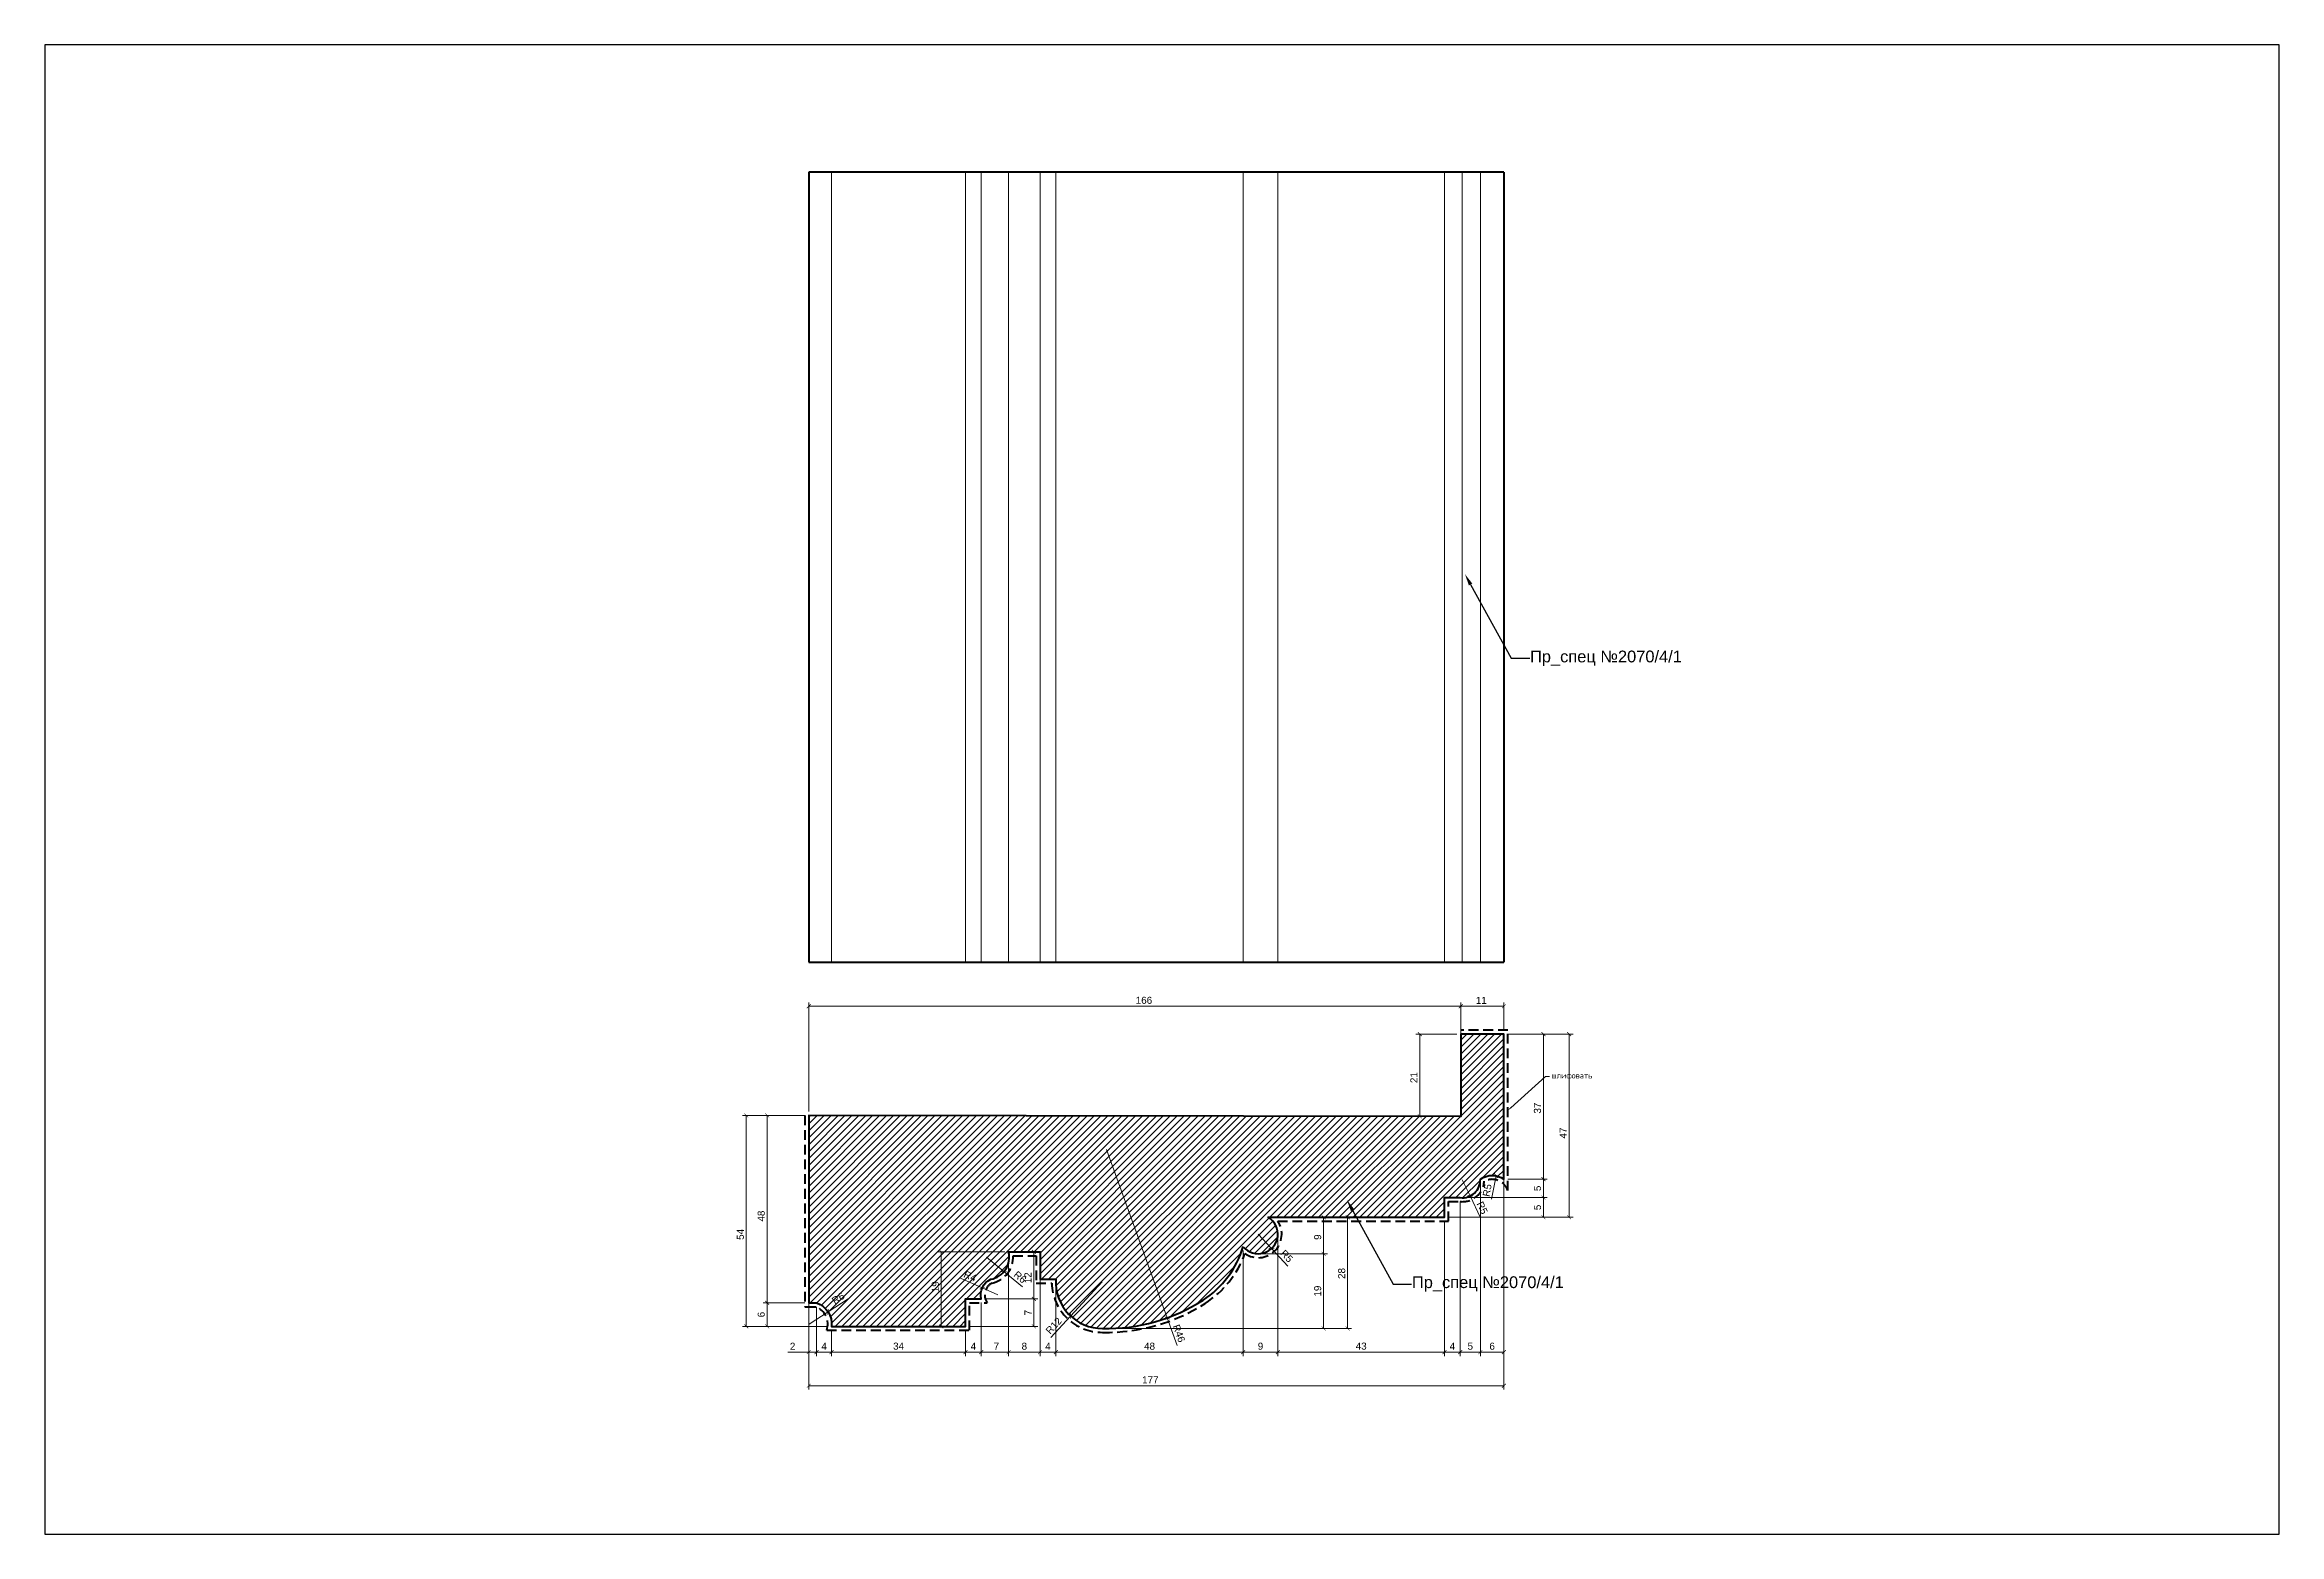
# Model space of a CAD drawing. Header units: millimetres. Extents: x 71 to 641, y -12824 to -12444.
import ezdxf
from ezdxf import colors
from ezdxf.entities.mleader import LeaderData, LeaderLine
from ezdxf.math import Vec2, Vec3

# ---------------------------------------------------------------- set-up
doc = ezdxf.new("R2010")
doc.units = ezdxf.units.MM
doc.linetypes.add('HIDDEN', pattern=[0.375, 0.25, -0.125])
doc.layers.add('Outside panel', color=7, linetype='Continuous', lineweight=18, true_color=0x7f5e57)
for name, color, linetype, lineweight in [('линия 15', 7, 'Continuous', 15), ('линия 50', 1, 'Continuous', 100), ('служебный слой РАЗМЕРЫ', 7, 'Continuous', 9)]:
    doc.layers.add(name, color=color, linetype=linetype, lineweight=lineweight)
doc.layers.add('размеры в модели', color=7, linetype='Continuous')
doc.styles.get("Standard").update_dxf_attribs({"font": 'arial.ttf'})
doc.styles.add('ЕСКД профили текст', font='isocpeur.ttf')
doc.dimstyles.new('M_1', dxfattribs={"dimtxt": 1.8, "dimasz": 1, "dimexe": 1, "dimexo": 1, "dimgap": 0.6, "dimtad": 1, "dimdec": 0, "dimdsep": 46, "dimtxsty": 'Standard', "dimblk": 'ARCHTICK', "dimcen": -5, "dimclrd": 7, "dimclre": 7, "dimclrt": 7, "dimadec": 0, "dimazin": 0, "dimtfac": 1, "dimtdec": 0, "dimtmove": 0, "dimatfit": 3, "dimfxl": 1, "dimtolj": 1, "dimtzin": 0, "dimlwd": 5, "dimlwe": 5, "dimarcsym": 0})

# ---------------------------------------------------------------- blocks, each defined once
blk = doc.blocks.new('_ArchTick')
at = {"color": 0, "linetype": 'ByBlock', "const_width": 0.15}
blk.add_lwpolyline([(-0.5, -0.5), (0.5, 0.5)], dxfattribs=at)
blk = doc.blocks.new('*D39')
at = {"layer": 'Defpoints', "color": 0, "ltscale": 1000, "transparency": 16777216}
for p in [(265.54, -12716.64), (249.62, -12770.45), (271.38, -12770.45)]:
    blk.add_point(p, dxfattribs=at)
at = {"layer": 'линия 15', "color": 7, "lineweight": 5, "ltscale": 1000, "transparency": 16777216}
for p, q in [((264.54, -12716.64), (248.62, -12716.64)), ((249.62, -12716.64), (249.62, -12770.45)), ((270.38, -12770.45), (248.62, -12770.45))]:
    blk.add_line(p, q, dxfattribs=at)
for p, rotation in [((249.62, -12716.64), 90), ((249.62, -12770.45), 270)]:
    blk.add_blockref('_ArchTick', p, dxfattribs=dict(at, rotation=rotation))
at = {"layer": 'линия 15', "color": 7, "ltscale": 1000, "transparency": 16777216, "insert": (248.11, -12746.99), "char_height": 1.8, "attachment_point": 5, "rotation": 90}
blk.add_mtext('\\A1;54', dxfattribs=at)
blk = doc.blocks.new('*D38')
at = {"layer": 'Defpoints', "color": 0, "ltscale": 1000, "transparency": 16777216}
for p in [(299.35, -12751.45), (316.54, -12751.45), (305.54, -12770.45)]:
    blk.add_point(p, dxfattribs=at)
at = {"layer": 'линия 15', "color": 7, "lineweight": 5, "ltscale": 1000, "transparency": 16777216}
for p, q in [((315.54, -12751.45), (298.35, -12751.45)), ((299.35, -12770.45), (299.35, -12751.45)), ((304.54, -12770.45), (298.35, -12770.45))]:
    blk.add_line(p, q, dxfattribs=at)
for p, rotation in [((299.35, -12751.45), 90), ((299.35, -12770.45), 270)]:
    blk.add_blockref('_ArchTick', p, dxfattribs=dict(at, rotation=rotation))
at = {"layer": 'линия 15', "color": 7, "ltscale": 1000, "transparency": 16777216, "insert": (297.83, -12760.35), "char_height": 1.8, "attachment_point": 5, "rotation": 90}
blk.add_mtext('\\A1;19', dxfattribs=at)
blk = doc.blocks.new('*D37')
at = {"layer": 'Defpoints', "color": 0, "ltscale": 1000, "transparency": 16777216}
for p in [(265.54, -12764.45), (254.94, -12770.45), (271.38, -12770.45)]:
    blk.add_point(p, dxfattribs=at)
at = {"layer": 'линия 15', "color": 7, "lineweight": 5, "ltscale": 1000, "transparency": 16777216}
for p, q in [((264.54, -12764.45), (253.94, -12764.45)), ((254.94, -12764.45), (254.94, -12770.45)), ((270.38, -12770.45), (253.94, -12770.45))]:
    blk.add_line(p, q, dxfattribs=at)
for p, rotation in [((254.94, -12764.45), 90), ((254.94, -12770.45), 270)]:
    blk.add_blockref('_ArchTick', p, dxfattribs=dict(at, rotation=rotation))
at = {"layer": 'линия 15', "color": 7, "ltscale": 1000, "transparency": 16777216, "insert": (253.42, -12767.45), "char_height": 1.8, "attachment_point": 5, "rotation": 90}
blk.add_mtext('\\A1;6', dxfattribs=at)
blk = doc.blocks.new('*D36')
at = {"layer": 'Defpoints', "color": 0, "ltscale": 1000, "transparency": 16777216}
for p in [(265.54, -12716.64), (254.94, -12764.45), (265.54, -12764.45)]:
    blk.add_point(p, dxfattribs=at)
at = {"layer": 'линия 15', "color": 7, "lineweight": 5, "ltscale": 1000, "transparency": 16777216}
for p, q in [((264.54, -12716.64), (253.94, -12716.64)), ((254.94, -12716.64), (254.94, -12764.45)), ((264.54, -12764.45), (253.94, -12764.45))]:
    blk.add_line(p, q, dxfattribs=at)
for p, rotation in [((254.94, -12716.64), 90), ((254.94, -12764.45), 270)]:
    blk.add_blockref('_ArchTick', p, dxfattribs=dict(at, rotation=rotation))
at = {"layer": 'линия 15', "color": 7, "ltscale": 1000, "transparency": 16777216, "insert": (253.42, -12742.33), "char_height": 1.8, "attachment_point": 5, "rotation": 90}
blk.add_mtext('\\A1;48', dxfattribs=at)
blk = doc.blocks.new('*D35')
at = {"layer": 'Defpoints', "color": 0, "ltscale": 1000, "transparency": 16777216}
for p in [(442.86, -12695.9), (459.49, -12695.9), (427.72, -12742.62)]:
    blk.add_point(p, dxfattribs=at)
at = {"layer": 'линия 15', "color": 7, "lineweight": 5, "ltscale": 1000, "transparency": 16777216}
for p, q in [((443.86, -12695.9), (460.49, -12695.9)), ((459.49, -12742.62), (459.49, -12695.9)), ((428.72, -12742.62), (460.49, -12742.62))]:
    blk.add_line(p, q, dxfattribs=at)
for p, rotation in [((459.49, -12695.9), 90), ((459.49, -12742.62), 270)]:
    blk.add_blockref('_ArchTick', p, dxfattribs=dict(at, rotation=rotation))
at = {"layer": 'линия 15', "color": 7, "ltscale": 1000, "transparency": 16777216, "insert": (457.99, -12721.16), "char_height": 1.8, "attachment_point": 5, "rotation": 90}
blk.add_mtext('\\A1;47', dxfattribs=at)
blk = doc.blocks.new('*D34')
at = {"layer": 'Defpoints', "color": 0, "ltscale": 1000, "transparency": 16777216}
for p in [(442.86, -12695.9), (265.54, -12716.64), (442.86, -12785.6)]:
    blk.add_point(p, dxfattribs=at)
at = {"layer": 'линия 15', "color": 7, "lineweight": 5, "ltscale": 1000, "transparency": 16777216}
for p, q in [((442.86, -12696.9), (442.86, -12786.6)), ((265.54, -12717.64), (265.54, -12786.6)), ((265.54, -12785.6), (442.86, -12785.6))]:
    blk.add_line(p, q, dxfattribs=at)
at = {"layer": 'линия 15', "color": 7, "lineweight": 5, "ltscale": 1000, "transparency": 16777216, "rotation": 180}
blk.add_blockref('_ArchTick', (265.54, -12785.6), dxfattribs=at)
at = {"layer": 'линия 15', "color": 7, "lineweight": 5, "ltscale": 1000, "transparency": 16777216}
blk.add_blockref('_ArchTick', (442.86, -12785.6), dxfattribs=at)
at = {"layer": 'линия 15', "color": 7, "ltscale": 1000, "transparency": 16777216, "insert": (352.67, -12784.1), "char_height": 1.8, "attachment_point": 5}
blk.add_mtext('\\A1;177', dxfattribs=at)
blk = doc.blocks.new('*D33')
at = {"layer": 'Defpoints', "color": 0, "ltscale": 1000, "transparency": 16777216}
for p in [(431.86, -12688.8), (265.54, -12716.64), (431.86, -12716.64)]:
    blk.add_point(p, dxfattribs=at)
at = {"layer": 'линия 15', "color": 7, "lineweight": 5, "ltscale": 1000, "transparency": 16777216}
for p, q in [((265.54, -12715.64), (265.54, -12687.8)), ((431.86, -12715.64), (431.86, -12687.8)), ((265.54, -12688.8), (431.86, -12688.8))]:
    blk.add_line(p, q, dxfattribs=at)
at = {"layer": 'линия 15', "color": 7, "lineweight": 5, "ltscale": 1000, "transparency": 16777216, "rotation": 180}
blk.add_blockref('_ArchTick', (265.54, -12688.8), dxfattribs=at)
at = {"layer": 'линия 15', "color": 7, "lineweight": 5, "ltscale": 1000, "transparency": 16777216}
blk.add_blockref('_ArchTick', (431.86, -12688.8), dxfattribs=at)
at = {"layer": 'линия 15', "color": 7, "ltscale": 1000, "transparency": 16777216, "insert": (351.05, -12687.29), "char_height": 1.8, "attachment_point": 5}
blk.add_mtext('\\A1;166', dxfattribs=at)
blk = doc.blocks.new('*D32')
at = {"layer": 'Defpoints', "color": 0, "ltscale": 1000, "transparency": 16777216}
for p in [(421.42, -12695.9), (431.86, -12695.9), (431.86, -12716.9)]:
    blk.add_point(p, dxfattribs=at)
at = {"layer": 'линия 15', "color": 7, "lineweight": 5, "ltscale": 1000, "transparency": 16777216}
for p, q in [((430.86, -12695.9), (420.42, -12695.9)), ((421.42, -12716.9), (421.42, -12695.9)), ((430.86, -12716.9), (420.42, -12716.9))]:
    blk.add_line(p, q, dxfattribs=at)
for p, rotation in [((421.42, -12695.9), 90), ((421.42, -12716.9), 270)]:
    blk.add_blockref('_ArchTick', p, dxfattribs=dict(at, rotation=rotation))
at = {"layer": 'линия 15', "color": 7, "ltscale": 1000, "transparency": 16777216, "insert": (419.92, -12707), "char_height": 1.8, "attachment_point": 5, "rotation": 90}
blk.add_mtext('\\A1;21', dxfattribs=at)
blk = doc.blocks.new('*D31')
at = {"layer": 'Defpoints', "color": 0, "ltscale": 1000, "transparency": 16777216}
for p in [(309.54, -12763.45), (305.54, -12770.45), (322.97, -12770.45)]:
    blk.add_point(p, dxfattribs=at)
at = {"layer": 'линия 15', "color": 7, "lineweight": 5, "ltscale": 1000, "transparency": 16777216}
for p, q in [((310.54, -12763.45), (323.97, -12763.45)), ((322.97, -12763.45), (322.97, -12770.45)), ((306.54, -12770.45), (323.97, -12770.45))]:
    blk.add_line(p, q, dxfattribs=at)
for p, rotation in [((322.97, -12763.45), 90), ((322.97, -12770.45), 270)]:
    blk.add_blockref('_ArchTick', p, dxfattribs=dict(at, rotation=rotation))
at = {"layer": 'линия 15', "color": 7, "ltscale": 1000, "transparency": 16777216, "insert": (321.47, -12766.95), "char_height": 1.8, "attachment_point": 5, "rotation": 90}
blk.add_mtext('\\A1;7', dxfattribs=at)
blk = doc.blocks.new('*D30')
at = {"layer": 'Defpoints', "color": 0, "ltscale": 1000, "transparency": 16777216}
for p in [(316.54, -12751.45), (322.97, -12751.45), (309.54, -12763.45)]:
    blk.add_point(p, dxfattribs=at)
at = {"layer": 'линия 15', "color": 7, "lineweight": 5, "ltscale": 1000, "transparency": 16777216}
for p, q in [((317.54, -12751.45), (323.97, -12751.45)), ((322.97, -12763.45), (322.97, -12751.45)), ((310.54, -12763.45), (323.97, -12763.45))]:
    blk.add_line(p, q, dxfattribs=at)
for p, rotation in [((322.97, -12751.45), 90), ((322.97, -12763.45), 270)]:
    blk.add_blockref('_ArchTick', p, dxfattribs=dict(at, rotation=rotation))
at = {"layer": 'линия 15', "color": 7, "ltscale": 1000, "transparency": 16777216, "insert": (321.47, -12758.06), "char_height": 1.8, "attachment_point": 5, "rotation": 90}
blk.add_mtext('\\A1;12', dxfattribs=at)
blk = doc.blocks.new('*D29')
at = {"layer": 'Defpoints', "color": 0, "ltscale": 1000, "transparency": 16777216}
for p in [(382.73, -12742.63), (403.01, -12742.63), (340.42, -12770.99)]:
    blk.add_point(p, dxfattribs=at)
at = {"layer": 'линия 15', "color": 7, "lineweight": 5, "ltscale": 1000, "transparency": 16777216}
for p, q in [((383.73, -12742.63), (404.01, -12742.63)), ((403.01, -12770.99), (403.01, -12742.63)), ((341.42, -12770.99), (404.01, -12770.99))]:
    blk.add_line(p, q, dxfattribs=at)
for p, rotation in [((403.01, -12742.63), 90), ((403.01, -12770.99), 270)]:
    blk.add_blockref('_ArchTick', p, dxfattribs=dict(at, rotation=rotation))
at = {"layer": 'линия 15', "color": 7, "ltscale": 1000, "transparency": 16777216, "insert": (401.49, -12756.97), "char_height": 1.8, "attachment_point": 5, "rotation": 90}
blk.add_mtext('\\A1;28', dxfattribs=at)
blk = doc.blocks.new('*D28')
at = {"layer": 'Defpoints', "color": 0, "ltscale": 1000, "transparency": 16777216}
for p in [(380.2, -12751.94), (340.42, -12770.99), (396.89, -12770.99)]:
    blk.add_point(p, dxfattribs=at)
at = {"layer": 'линия 15', "color": 7, "lineweight": 5, "ltscale": 1000, "transparency": 16777216}
for p, q in [((381.2, -12751.94), (397.89, -12751.94)), ((396.89, -12751.94), (396.89, -12770.99)), ((341.42, -12770.99), (397.89, -12770.99))]:
    blk.add_line(p, q, dxfattribs=at)
for p, rotation in [((396.89, -12751.94), 90), ((396.89, -12770.99), 270)]:
    blk.add_blockref('_ArchTick', p, dxfattribs=dict(at, rotation=rotation))
at = {"layer": 'линия 15', "color": 7, "ltscale": 1000, "transparency": 16777216, "insert": (395.37, -12761.46), "char_height": 1.8, "attachment_point": 5, "rotation": 90}
blk.add_mtext('\\A1;19', dxfattribs=at)
blk = doc.blocks.new('*D27')
at = {"layer": 'Defpoints', "color": 0, "ltscale": 1000, "transparency": 16777216}
for p in [(382.73, -12742.63), (396.89, -12742.63), (380.2, -12751.94)]:
    blk.add_point(p, dxfattribs=at)
at = {"layer": 'линия 15', "color": 7, "lineweight": 5, "ltscale": 1000, "transparency": 16777216}
for p, q in [((383.73, -12742.63), (397.89, -12742.63)), ((396.89, -12751.94), (396.89, -12742.63)), ((381.2, -12751.94), (397.89, -12751.94))]:
    blk.add_line(p, q, dxfattribs=at)
for p, rotation in [((396.89, -12742.63), 90), ((396.89, -12751.94), 270)]:
    blk.add_blockref('_ArchTick', p, dxfattribs=dict(at, rotation=rotation))
at = {"layer": 'линия 15', "color": 7, "ltscale": 1000, "transparency": 16777216, "insert": (395.37, -12747.69), "char_height": 1.8, "attachment_point": 5, "rotation": 90}
blk.add_mtext('\\A1;9', dxfattribs=at)
blk = doc.blocks.new('*D26')
at = {"layer": 'Defpoints', "color": 0, "ltscale": 1000, "transparency": 16777216}
for p in [(431.72, -12737.62), (427.72, -12742.62), (452.94, -12742.62)]:
    blk.add_point(p, dxfattribs=at)
at = {"layer": 'линия 15', "color": 7, "lineweight": 5, "ltscale": 1000, "transparency": 16777216}
for p, q in [((432.72, -12737.62), (453.94, -12737.62)), ((452.94, -12737.62), (452.94, -12742.62)), ((428.72, -12742.62), (453.94, -12742.62))]:
    blk.add_line(p, q, dxfattribs=at)
for p, rotation in [((452.94, -12737.62), 90), ((452.94, -12742.62), 270)]:
    blk.add_blockref('_ArchTick', p, dxfattribs=dict(at, rotation=rotation))
at = {"layer": 'линия 15', "color": 7, "ltscale": 1000, "transparency": 16777216, "insert": (451.42, -12740.12), "char_height": 1.8, "attachment_point": 5, "rotation": 90}
blk.add_mtext('\\A1;5', dxfattribs=at)
blk = doc.blocks.new('*D25')
at = {"layer": 'Defpoints', "color": 0, "ltscale": 1000, "transparency": 16777216}
for p in [(442.86, -12732.9), (431.72, -12737.62), (452.94, -12737.62)]:
    blk.add_point(p, dxfattribs=at)
at = {"layer": 'линия 15', "color": 7, "lineweight": 5, "ltscale": 1000, "transparency": 16777216}
for p, q in [((443.86, -12732.9), (453.94, -12732.9)), ((452.94, -12732.9), (452.94, -12737.62)), ((432.72, -12737.62), (453.94, -12737.62))]:
    blk.add_line(p, q, dxfattribs=at)
for p, rotation in [((452.94, -12732.9), 90), ((452.94, -12737.62), 270)]:
    blk.add_blockref('_ArchTick', p, dxfattribs=dict(at, rotation=rotation))
at = {"layer": 'линия 15', "color": 7, "ltscale": 1000, "transparency": 16777216, "insert": (451.42, -12735.26), "char_height": 1.8, "attachment_point": 5, "rotation": 90}
blk.add_mtext('\\A1;5', dxfattribs=at)
blk = doc.blocks.new('*D24')
at = {"layer": 'Defpoints', "color": 0, "ltscale": 1000, "transparency": 16777216}
for p in [(442.86, -12695.9), (442.86, -12732.9), (452.94, -12732.9)]:
    blk.add_point(p, dxfattribs=at)
at = {"layer": 'линия 15', "color": 7, "lineweight": 5, "ltscale": 1000, "transparency": 16777216}
for p, q in [((443.86, -12695.9), (453.94, -12695.9)), ((452.94, -12695.9), (452.94, -12732.9)), ((443.86, -12732.9), (453.94, -12732.9))]:
    blk.add_line(p, q, dxfattribs=at)
for p, rotation in [((452.94, -12695.9), 90), ((452.94, -12732.9), 270)]:
    blk.add_blockref('_ArchTick', p, dxfattribs=dict(at, rotation=rotation))
at = {"layer": 'линия 15', "color": 7, "ltscale": 1000, "transparency": 16777216, "insert": (451.42, -12714.78), "char_height": 1.8, "attachment_point": 5, "rotation": 90}
blk.add_mtext('\\A1;37', dxfattribs=at)
blk = doc.blocks.new('*D23')
at = {"layer": 'Defpoints', "color": 0, "ltscale": 1000, "transparency": 16777216}
for p in [(431.86, -12688.8), (431.86, -12695.9), (442.86, -12695.9)]:
    blk.add_point(p, dxfattribs=at)
at = {"layer": 'линия 15', "color": 7, "lineweight": 5, "ltscale": 1000, "transparency": 16777216}
for p, q in [((431.86, -12694.9), (431.86, -12687.8)), ((442.86, -12694.9), (442.86, -12687.8)), ((442.86, -12688.8), (431.86, -12688.8))]:
    blk.add_line(p, q, dxfattribs=at)
at = {"layer": 'линия 15', "color": 7, "lineweight": 5, "ltscale": 1000, "transparency": 16777216, "rotation": 180}
blk.add_blockref('_ArchTick', (431.86, -12688.8), dxfattribs=at)
at = {"layer": 'линия 15', "color": 7, "lineweight": 5, "ltscale": 1000, "transparency": 16777216}
blk.add_blockref('_ArchTick', (442.86, -12688.8), dxfattribs=at)
at = {"layer": 'линия 15', "color": 7, "ltscale": 1000, "transparency": 16777216, "insert": (437.1, -12687.3), "char_height": 1.8, "attachment_point": 5}
blk.add_mtext('\\A1;11', dxfattribs=at)
blk = doc.blocks.new('*D19')
at = {"layer": 'Defpoints', "color": 0, "ltscale": 1000, "transparency": 16777216}
for p in [(427.72, -12742.62), (385.2, -12746.94), (427.72, -12777.03)]:
    blk.add_point(p, dxfattribs=at)
at = {"layer": 'линия 15', "color": 7, "lineweight": 5, "ltscale": 1000, "transparency": 16777216}
for p, q in [((427.72, -12743.62), (427.72, -12778.03)), ((385.2, -12747.94), (385.2, -12778.03)), ((385.2, -12777.03), (427.72, -12777.03))]:
    blk.add_line(p, q, dxfattribs=at)
at = {"layer": 'линия 15', "color": 7, "lineweight": 5, "ltscale": 1000, "transparency": 16777216, "rotation": 180}
blk.add_blockref('_ArchTick', (385.2, -12777.03), dxfattribs=at)
at = {"layer": 'линия 15', "color": 7, "lineweight": 5, "ltscale": 1000, "transparency": 16777216}
blk.add_blockref('_ArchTick', (427.72, -12777.03), dxfattribs=at)
at = {"layer": 'линия 15', "color": 7, "ltscale": 1000, "transparency": 16777216, "insert": (406.46, -12775.51), "char_height": 1.8, "attachment_point": 5}
blk.add_mtext('\\A1;43', dxfattribs=at)
blk = doc.blocks.new('*D14')
at = {"layer": 'Defpoints', "color": 0, "ltscale": 1000, "transparency": 16777216}
for p in [(316.54, -12751.45), (309.53, -12763.41), (316.54, -12777.03)]:
    blk.add_point(p, dxfattribs=at)
at = {"layer": 'линия 15', "color": 7, "lineweight": 5, "ltscale": 1000, "transparency": 16777216}
for p, q in [((316.54, -12752.45), (316.54, -12778.03)), ((309.53, -12764.41), (309.53, -12778.03)), ((309.53, -12777.03), (316.54, -12777.03))]:
    blk.add_line(p, q, dxfattribs=at)
at = {"layer": 'линия 15', "color": 7, "lineweight": 5, "ltscale": 1000, "transparency": 16777216, "rotation": 180}
blk.add_blockref('_ArchTick', (309.53, -12777.03), dxfattribs=at)
at = {"layer": 'линия 15', "color": 7, "lineweight": 5, "ltscale": 1000, "transparency": 16777216}
blk.add_blockref('_ArchTick', (316.54, -12777.03), dxfattribs=at)
at = {"layer": 'линия 15', "color": 7, "ltscale": 1000, "transparency": 16777216, "insert": (313.41, -12775.53), "char_height": 1.8, "attachment_point": 5}
blk.add_mtext('\\A1;7', dxfattribs=at)
blk = doc.blocks.new('*D13')
at = {"layer": 'Defpoints', "color": 0, "ltscale": 1000, "transparency": 16777216}
for p in [(440.86, -12732.05), (439.86, -12737.17)]:
    blk.add_point(p, dxfattribs=at)
at = {"layer": 'линия 15', "color": 7, "lineweight": 5, "ltscale": 1000, "transparency": 16777216}
blk.add_line((439.69, -12738.05), (440.86, -12732.05), dxfattribs=at)
at = {"layer": 'линия 15', "color": 7, "lineweight": 5, "ltscale": 1000, "transparency": 16777216, "rotation": 78.92606942583183}
blk.add_blockref('_ArchTick', (440.86, -12732.05), dxfattribs=at)
at = {"layer": 'линия 15', "color": 7, "ltscale": 1000, "transparency": 16777216, "insert": (438.6, -12735.74), "char_height": 1.8, "attachment_point": 5, "rotation": 78.9261}
blk.add_mtext('\\A1;R5', dxfattribs=at)
blk = doc.blocks.new('*D12')
at = {"layer": 'Defpoints', "color": 0, "ltscale": 1000, "transparency": 16777216}
for p in [(432.26, -12733.04), (434.23, -12737.2)]:
    blk.add_point(p, dxfattribs=at)
at = {"layer": 'линия 15', "color": 7, "lineweight": 5, "ltscale": 1000, "transparency": 16777216}
for p in [(432.26, -12733.04), (436.86, -12742.73)]:
    blk.add_line(p, (434.23, -12737.2), dxfattribs=at)
at = {"layer": 'линия 15', "color": 7, "lineweight": 5, "ltscale": 1000, "transparency": 16777216, "rotation": 115.4264231261856}
blk.add_blockref('_ArchTick', (434.23, -12737.2), dxfattribs=at)
at = {"layer": 'линия 15', "color": 7, "ltscale": 1000, "transparency": 16777216, "insert": (437.34, -12740.22), "char_height": 1.8, "attachment_point": 5, "rotation": 295.4264}
blk.add_mtext('\\A1;R5', dxfattribs=at)
blk = doc.blocks.new('*D11')
at = {"layer": 'Defpoints', "color": 0, "ltscale": 1000, "transparency": 16777216}
for p in [(380.2, -12746.94), (383.6, -12750.6)]:
    blk.add_point(p, dxfattribs=at)
at = {"layer": 'линия 15', "color": 7, "lineweight": 5, "ltscale": 1000, "transparency": 16777216}
for p in [(380.2, -12746.94), (387.77, -12755.08)]:
    blk.add_line(p, (383.6, -12750.6), dxfattribs=at)
at = {"layer": 'линия 15', "color": 7, "lineweight": 5, "ltscale": 1000, "transparency": 16777216, "rotation": 132.9263301284074}
blk.add_blockref('_ArchTick', (383.6, -12750.6), dxfattribs=at)
at = {"layer": 'линия 15', "color": 7, "ltscale": 1000, "transparency": 16777216, "insert": (387.48, -12752.54), "char_height": 1.8, "attachment_point": 5, "rotation": 312.9263}
blk.add_mtext('\\A1;R5', dxfattribs=at)
blk = doc.blocks.new('*D10')
at = {"layer": 'Defpoints', "color": 0, "ltscale": 1000, "transparency": 16777216}
for p in [(341.46, -12725.37), (356.95, -12768.29)]:
    blk.add_point(p, dxfattribs=at)
at = {"layer": 'линия 15', "color": 7, "lineweight": 5, "ltscale": 1000, "transparency": 16777216}
for p in [(341.46, -12725.37), (359.49, -12775.34)]:
    blk.add_line(p, (356.95, -12768.29), dxfattribs=at)
at = {"layer": 'линия 15', "color": 7, "lineweight": 5, "ltscale": 1000, "transparency": 16777216, "rotation": 109.8382463544043}
blk.add_blockref('_ArchTick', (356.95, -12768.29), dxfattribs=at)
at = {"layer": 'линия 15', "color": 7, "ltscale": 1000, "transparency": 16777216, "insert": (359.99, -12772.24), "char_height": 1.8, "attachment_point": 5, "rotation": 289.8382}
blk.add_mtext('\\A1;R46', dxfattribs=at)
blk = doc.blocks.new('*D9')
at = {"layer": 'Defpoints', "color": 0, "ltscale": 1000, "transparency": 16777216}
for p in [(340.42, -12759.09), (332.35, -12767.83)]:
    blk.add_point(p, dxfattribs=at)
at = {"layer": 'линия 15', "color": 7, "lineweight": 5, "ltscale": 1000, "transparency": 16777216}
for p in [(340.42, -12759.09), (327.27, -12773.33)]:
    blk.add_line(p, (332.35, -12767.83), dxfattribs=at)
at = {"layer": 'линия 15', "color": 7, "lineweight": 5, "ltscale": 1000, "transparency": 16777216, "rotation": 47.27057014999074}
blk.add_blockref('_ArchTick', (332.35, -12767.83), dxfattribs=at)
at = {"layer": 'линия 15', "color": 7, "ltscale": 1000, "transparency": 16777216, "insert": (328.03, -12770.29), "char_height": 1.8, "attachment_point": 5, "rotation": 47.2706}
blk.add_mtext('\\A1;R12', dxfattribs=at)
blk = doc.blocks.new('*D8')
at = {"layer": 'Defpoints', "color": 0, "ltscale": 1000, "transparency": 16777216}
for p in [(310.92, -12752.78), (315.35, -12756.47)]:
    blk.add_point(p, dxfattribs=at)
at = {"layer": 'линия 15', "color": 7, "lineweight": 5, "ltscale": 1000, "transparency": 16777216}
for p in [(310.92, -12752.78), (320.04, -12760.38)]:
    blk.add_line(p, (315.35, -12756.47), dxfattribs=at)
at = {"layer": 'линия 15', "color": 7, "lineweight": 5, "ltscale": 1000, "transparency": 16777216, "rotation": 140.1722938061911}
blk.add_blockref('_ArchTick', (315.35, -12756.47), dxfattribs=at)
at = {"layer": 'линия 15', "color": 7, "ltscale": 1000, "transparency": 16777216, "insert": (319.44, -12757.9), "char_height": 1.8, "attachment_point": 5, "rotation": 320.1723}
blk.add_mtext('\\A1;R6', dxfattribs=at)
blk = doc.blocks.new('*D7')
at = {"layer": 'Defpoints', "color": 0, "ltscale": 1000, "transparency": 16777216}
for p in [(309.8, -12760.66), (313.79, -12762.43)]:
    blk.add_point(p, dxfattribs=at)
at = {"layer": 'линия 15', "color": 7, "lineweight": 5, "ltscale": 1000, "transparency": 16777216}
for p in [(304.23, -12758.19), (313.79, -12762.43)]:
    blk.add_line(p, (309.8, -12760.66), dxfattribs=at)
at = {"layer": 'линия 15', "color": 7, "lineweight": 5, "ltscale": 1000, "transparency": 16777216, "rotation": 336.0545088849459}
blk.add_blockref('_ArchTick', (309.8, -12760.66), dxfattribs=at)
at = {"layer": 'линия 15', "color": 7, "ltscale": 1000, "transparency": 16777216, "insert": (306.71, -12757.65), "char_height": 1.8, "attachment_point": 5, "rotation": 336.0545}
blk.add_mtext('\\A1;R4', dxfattribs=at)
blk = doc.blocks.new('*D6')
at = {"layer": 'Defpoints', "color": 0, "ltscale": 1000, "transparency": 16777216}
for p in [(270.48, -12766.77), (265.64, -12769.9)]:
    blk.add_point(p, dxfattribs=at)
at = {"layer": 'линия 15', "color": 7, "lineweight": 5, "ltscale": 1000, "transparency": 16777216}
for p in [(265.64, -12769.9), (275.61, -12763.45)]:
    blk.add_line(p, (270.48, -12766.77), dxfattribs=at)
at = {"layer": 'линия 15', "color": 7, "lineweight": 5, "ltscale": 1000, "transparency": 16777216, "rotation": 212.9001210242629}
blk.add_blockref('_ArchTick', (270.48, -12766.77), dxfattribs=at)
at = {"layer": 'линия 15', "color": 7, "ltscale": 1000, "transparency": 16777216, "insert": (273.06, -12763.29), "char_height": 1.8, "attachment_point": 5, "rotation": 32.9001}
blk.add_mtext('\\A1;R6', dxfattribs=at)
blk = doc.blocks.new('*D4')
at = {"layer": 'Defpoints', "color": 0, "ltscale": 1000, "transparency": 16777216}
for p in [(271.38, -12770.45), (305.54, -12770.45), (305.54, -12777.03)]:
    blk.add_point(p, dxfattribs=at)
at = {"layer": 'линия 15', "color": 7, "lineweight": 5, "ltscale": 1000, "transparency": 16777216}
for p, q in [((271.38, -12771.45), (271.38, -12778.03)), ((305.54, -12771.45), (305.54, -12778.03)), ((271.38, -12777.03), (305.54, -12777.03))]:
    blk.add_line(p, q, dxfattribs=at)
at = {"layer": 'линия 15', "color": 7, "lineweight": 5, "ltscale": 1000, "transparency": 16777216, "rotation": 180}
blk.add_blockref('_ArchTick', (271.38, -12777.03), dxfattribs=at)
at = {"layer": 'линия 15', "color": 7, "lineweight": 5, "ltscale": 1000, "transparency": 16777216}
blk.add_blockref('_ArchTick', (305.54, -12777.03), dxfattribs=at)
at = {"layer": 'линия 15', "color": 7, "ltscale": 1000, "transparency": 16777216, "insert": (288.46, -12775.51), "char_height": 1.8, "attachment_point": 5}
blk.add_mtext('\\A1;34', dxfattribs=at)
blk = doc.blocks.new('*D2')
at = {"layer": 'Defpoints', "color": 0, "ltscale": 1000, "transparency": 16777216}
for p in [(265.54, -12764.45), (267.54, -12764.45), (267.54, -12777.03)]:
    blk.add_point(p, dxfattribs=at)
at = {"layer": 'линия 15', "color": 7, "lineweight": 5, "ltscale": 1000, "transparency": 16777216}
for p, q in [((265.54, -12765.45), (265.54, -12778.03)), ((267.54, -12765.45), (267.54, -12778.03)), ((265.54, -12777.03), (260.23, -12777.03)), ((267.54, -12777.03), (265.54, -12777.03))]:
    blk.add_line(p, q, dxfattribs=at)
at = {"layer": 'линия 15', "color": 7, "lineweight": 5, "ltscale": 1000, "transparency": 16777216, "rotation": 180}
blk.add_blockref('_ArchTick', (265.54, -12777.03), dxfattribs=at)
at = {"layer": 'линия 15', "color": 7, "lineweight": 5, "ltscale": 1000, "transparency": 16777216}
blk.add_blockref('_ArchTick', (267.54, -12777.03), dxfattribs=at)
at = {"layer": 'линия 15', "color": 7, "ltscale": 1000, "transparency": 16777216, "insert": (261.43, -12775.53), "char_height": 1.8, "attachment_point": 5}
blk.add_mtext('\\A1;2', dxfattribs=at)

msp = doc.modelspace()

# ---------------------------------------------------------------- hatches: boundary and pattern name
at = {"layer": 'Outside panel', "ltscale": 1000}
h = msp.add_hatch(dxfattribs=at)
h.set_pattern_fill('ANSI31', color=256, scale=10)
h.set_pattern_definition([(45, (-308948.9765, 86252.8846), (-0.8838834765, 0.8838834765), [])])
h.paths.add_polyline_path([(442.86, -12695.9), (431.86, -12695.9), (431.86, -12716.9), (265.54, -12716.64), (265.54, -12764.45), (266.54, -12764.45), (267.54, -12764.45, -0.345229), (271.38, -12770.45), (305.54, -12770.45), (305.54, -12763.45), (309.54, -12763.45, -0.359624), (311.99, -12758.45, 0.427372), (316.54, -12751.45), (324.54, -12751.45), (324.54, -12758.45), (328.54, -12758.45, 0.432179), (340.51, -12770.99, 0.149139), (366.14, -12763.75, 0.176877), (376.36, -12750.14, 1.192548), (382.71, -12742.62), (427.72, -12742.62), (427.72, -12737.62), (431.72, -12737.62, 0.458013), (436.86, -12732.9, -0.315963), (442.86, -12732.9)])

# ---------------------------------------------------------------- linework, layer by layer
at = {"color": 6, "ltscale": 1000}
msp.add_lwpolyline([(70.65, -12823.5), (640.65, -12823.5), (640.65, -12443.5), (70.65, -12443.5)], close=True, dxfattribs=at)
at = {"layer": 'линия 15', "color": 7, "ltscale": 1000}
for p, q in [((271.38, -12476.04), (271.38, -12677.54)), ((305.54, -12476.04), (305.54, -12677.54)), ((309.5, -12476.04), (309.5, -12677.54)), ((316.54, -12476.04), (316.54, -12677.54)), ((324.54, -12476.04), (324.54, -12677.54)), ((328.54, -12476.04), (328.54, -12677.54)), ((376.36, -12476.04), (376.36, -12677.54)), ((385.2, -12476.04), (385.2, -12677.54)), ((427.72, -12476.04), (427.72, -12677.54)), ((432.26, -12476.04), (432.26, -12677.54)), ((436.86, -12476.04), (436.86, -12677.54))]:
    msp.add_line(p, q, dxfattribs=at)
at = {"layer": 'линия 50', "color": 7}
for p, q in [((265.54, -12476.04), (265.54, -12677.54)), ((442.86, -12476.04), (265.54, -12476.04)), ((442.86, -12476.04), (442.86, -12677.54)), ((265.54, -12677.54), (442.86, -12677.54))]:
    msp.add_line(p, q, dxfattribs=at)
at = {"layer": 'линия 50', "color": 1, "linetype": 'HIDDEN', "ltscale": 10, "true_color": 0xff0909}
msp.add_lwpolyline([(264.54, -12716.64), (264.54, -12765.45), (266.54, -12765.45), (267.36, -12765.45, -0.402564), (270.15, -12771.45), (306.54, -12771.45), (306.54, -12764.45), (311.09, -12764.45, -0.469419), (312.31, -12759.41, 0.368584), (317.69, -12752.45), (323.54, -12752.45), (323.54, -12759.45), (327.53, -12759.45, 0.407825), (340.5, -12771.99, 0.149077), (366.68, -12764.59, 0.161458), (376.82, -12751.9, 0.823703), (385.19, -12743.62), (428.72, -12743.62), (428.72, -12738.62), (431.67, -12738.62, 0.423089), (437.85, -12733.46, -0.465499), (443.86, -12735.82), (443.86, -12694.9), (431.86, -12694.9)], format="xyb", dxfattribs=at)
at = {"layer": 'линия 50', "color": 7}
msp.add_lwpolyline([(376.36, -12750.14, 1.190245), (382.73, -12742.63), (382.72, -12742.62), (427.72, -12742.62), (427.72, -12737.62), (431.72, -12737.62, 0.458013), (436.86, -12732.9, -0.315963), (442.86, -12732.9), (442.86, -12695.9), (431.86, -12695.9), (431.86, -12716.9), (265.54, -12716.64), (265.54, -12764.45), (266.54, -12764.45), (267.54, -12764.45, -0.345229), (271.38, -12770.45), (305.54, -12770.45), (305.54, -12763.45), (309.54, -12763.45, -0.359624), (311.99, -12758.45, 0.427372), (316.54, -12751.45), (324.54, -12751.45), (324.54, -12758.45), (328.54, -12758.45, 0.432179), (340.51, -12770.99, 0.149139), (366.14, -12763.75, 0.177302), (376.37, -12750.1)], format="xyb", dxfattribs=at)

# ---------------------------------------------------------------- dimensions: what is measured, and where the dimension line sits
at = {"layer": 'линия 15', "color": 7, "ltscale": 1000}
for base, p1, p2, picture, middle in [((431.86, -12688.8), (265.54, -12716.64), (431.86, -12716.64), '*D33', (351.05, -12688.8)), ((431.86, -12688.8), (442.86, -12695.9), (431.86, -12695.9), '*D23', (437.1, -12688.8)), ((442.86, -12785.6), (265.54, -12716.64), (442.86, -12695.9), '*D34', (352.67, -12785.6)), ((316.54, -12777.03), (309.53, -12763.41), (316.54, -12751.45), '*D14', (313.41, -12777.03)), ((267.54, -12777.03), (265.54, -12764.45), (267.54, -12764.45), '*D2', (261.43, -12777.03))]:
    dim = msp.add_linear_dim(base=base, p1=p1, p2=p2, dimstyle='M_1', dxfattribs=at)
    dim.commit()
    dim.dimension.update_dxf_attribs({"geometry": picture, "text_midpoint": middle, "dimtype": 128})
for base, p1, p2, picture, middle in [((421.42, -12695.9), (431.86, -12716.9), (431.86, -12695.9), '*D32', (421.42, -12707)), ((459.49, -12695.9), (427.72, -12742.62), (442.86, -12695.9), '*D35', (459.49, -12721.16)), ((452.94, -12732.9), (442.86, -12695.9), (442.86, -12732.9), '*D24', (452.94, -12714.78)), ((249.62, -12770.45), (265.54, -12716.64), (271.38, -12770.45), '*D39', (249.62, -12746.99)), ((254.94, -12764.45), (265.54, -12716.64), (265.54, -12764.45), '*D36', (254.94, -12742.33)), ((403.01, -12742.63), (340.42, -12770.99), (382.73, -12742.63), '*D29', (403.01, -12756.97)), ((396.89, -12742.63), (380.2, -12751.94), (382.73, -12742.63), '*D27', (396.89, -12747.69)), ((299.35, -12751.45), (305.54, -12770.45), (316.54, -12751.45), '*D38', (299.35, -12760.35)), ((322.97, -12751.45), (309.54, -12763.45), (316.54, -12751.45), '*D30', (322.97, -12758.06))]:
    dim = msp.add_linear_dim(base=base, p1=p1, p2=p2, angle=90, dimstyle='M_1', dxfattribs=at)
    dim.commit()
    dim.dimension.update_dxf_attribs({"geometry": picture, "text_midpoint": middle, "dimtype": 128})
for center, mpoint, picture, middle in [((341.46, -12725.37), (356.95, -12768.29), '*D10', (359.99, -12772.24)), ((432.26, -12733.04), (434.23, -12737.2), '*D12', (437.34, -12740.22)), ((380.2, -12746.94), (383.6, -12750.6), '*D11', (387.48, -12752.54)), ((313.79, -12762.43), (309.8, -12760.66), '*D7', (306.71, -12757.65)), ((310.92, -12752.78), (315.35, -12756.47), '*D8', (319.44, -12757.9)), ((265.64, -12769.9), (270.48, -12766.77), '*D6', (273.06, -12763.29)), ((340.42, -12759.09), (332.35, -12767.83), '*D9', (328.03, -12770.29))]:
    dim = msp.add_radius_dim(center=center, mpoint=mpoint, dimstyle='M_1', dxfattribs=at)
    dim.commit()
    dim.dimension.update_dxf_attribs({"geometry": picture, "text_midpoint": middle})
for base, p1, p2 in [((436.86, -12777.03), (431.72, -12737.62), (436.86, -12732.9)), ((442.86, -12777.03), (436.86, -12732.9), (442.86, -12732.9)), ((431.72, -12777.03), (427.72, -12742.62), (431.72, -12737.62)), ((376.36, -12777.03), (328.59, -12758.01), (376.36, -12750.14)), ((385.2, -12777.03), (376.36, -12750.14), (385.2, -12746.94)), ((324.54, -12777.03), (316.54, -12751.45), (324.54, -12751.45)), ((328.59, -12777.03), (324.54, -12751.45), (328.59, -12758.01)), ((271.38, -12777.03), (267.54, -12764.45), (271.38, -12770.45)), ((309.54, -12777.03), (305.54, -12770.45), (309.54, -12763.45))]:
    msp.add_linear_dim(base=base, p1=p1, p2=p2, dimstyle='M_1', dxfattribs=at).render()
for base, p1, p2, picture, middle in [((452.94, -12737.62), (442.86, -12732.9), (431.72, -12737.62), '*D25', (451.42, -12735.26)), ((452.94, -12742.62), (431.72, -12737.62), (427.72, -12742.62), '*D26', (451.42, -12740.12)), ((396.89, -12770.99), (380.2, -12751.94), (340.42, -12770.99), '*D28', (395.37, -12761.46)), ((254.94, -12770.45), (265.54, -12764.45), (271.38, -12770.45), '*D37', (253.42, -12767.45)), ((322.97, -12770.45), (309.54, -12763.45), (305.54, -12770.45), '*D31', (321.47, -12766.95))]:
    dim = msp.add_linear_dim(base=base, p1=p1, p2=p2, angle=90, dimstyle='M_1', dxfattribs=at)
    dim.commit()
    dim.dimension.update_dxf_attribs({"geometry": picture, "text_midpoint": middle})
dim = msp.add_radius_dim(center=(439.86, -12737.17), mpoint=(440.86, -12732.05), dimstyle='M_1', dxfattribs=at)
dim.commit()
dim.dimension.update_dxf_attribs({"geometry": '*D13', "text_midpoint": (440.08, -12736.03), "dimtype": 132})
for base, p1, p2, picture, middle in [((427.72, -12777.03), (385.2, -12746.94), (427.72, -12742.62), '*D19', (406.46, -12775.51)), ((305.54, -12777.03), (271.38, -12770.45), (305.54, -12770.45), '*D4', (288.46, -12775.51))]:
    dim = msp.add_linear_dim(base=base, p1=p1, p2=p2, dimstyle='M_1', dxfattribs=at)
    dim.commit()
    dim.dimension.update_dxf_attribs({"geometry": picture, "text_midpoint": middle})

# ---------------------------------------------------------------- leaders
at = {"layer": 'размеры в модели', "color": 7, "ltscale": 1000}
ml = msp.add_multileader_mtext('Standard', dxfattribs=at)
ml.set_content('\\A1;Пр_спец №2070/4/1', color=7)
ml.set_leader_properties()
ml.build(insert=Vec2(0, 0))
ml.multileader.update_dxf_attribs({"text_right_attachment_type": 6, "dogleg_length": 0.36, "arrow_head_size": 3})
ctx = ml.context
ctx.base_point, ctx.char_height, ctx.arrow_head_size, ctx.landing_gap_size, ctx.plane_origin = Vec3(449.44, -12600.04), 3, 3, 0.09, Vec3(418.83, -12616.68)
ctx.right_attachment = 6
notes = []
notes.append((ctx, [(1, (1, 1, 0), (444.76, -12600.04), (1, 0), 4.68, [(0, [(432.92, -12578.57)], 0, [])])]))
ctx.mtext.insert, ctx.mtext.flow_direction = Vec3(449.53, -12598.07), 5
ml = msp.add_multileader_mtext('Standard', dxfattribs=at)
ml.set_content('\\A1;Пр_спец №2070/4/1', color=7)
ml.set_leader_properties()
ml.build(insert=Vec2(0, 0))
ml.multileader.update_dxf_attribs({"text_right_attachment_type": 6, "dogleg_length": 0.36, "arrow_head_size": 3})
ctx = ml.context
ctx.base_point, ctx.char_height, ctx.arrow_head_size, ctx.landing_gap_size, ctx.plane_origin = Vec3(419.32, -12759.66), 3, 3, 0.09, Vec3(388.71, -12776.3)
ctx.right_attachment = 6
notes.append((ctx, [(1, (1, 1, 0), (414.65, -12759.66), (1, 0), 4.68, [(0, [(402.81, -12738.19)], 0, [])])]))
ctx.mtext.insert, ctx.mtext.flow_direction = Vec3(419.41, -12757.69), 5
at = {"layer": 'служебный слой РАЗМЕРЫ'}
ml = msp.add_multileader_mtext('Standard', dxfattribs=at)
ml.set_content('\\A1;шлифовать', color=256, style='ЕСКД профили текст')
ml.set_leader_properties(color=256, linetype='ByLayer', lineweight=-1)
ml.build(insert=Vec2(0, 0))
ml.multileader.update_dxf_attribs({"dogleg_length": 1, "arrow_head_size": 1})
ctx = ml.context
ctx.base_point, ctx.char_height, ctx.arrow_head_size, ctx.landing_gap_size, ctx.plane_origin = Vec3(454.46, -12706.7), 1.5, 1, 0.5, Vec3(467.94, -12680.53)
notes.append((ctx, [(1, (1, 1, 0), (453.46, -12706.7), (1, 0), 1, [(0, [(443.86, -12715.36)], 0, [])])]))
ctx.mtext.insert, ctx.mtext.flow_direction = Vec3(454.96, -12705.72), 5
for ctx, leaders in notes:
    for number, flags, end, landing, length, lines in leaders:
        leader = LeaderData()
        leader.index, (leader.has_last_leader_line, leader.has_dogleg_vector, leader.attachment_direction) = number, flags
        leader.last_leader_point, leader.dogleg_vector, leader.dogleg_length = Vec3(end), Vec3(landing), length
        for number, points, colour, breaks in lines:
            line = LeaderLine()
            line.index, line.vertices, line.color, line.breaks = number, Vec3.list(points), colors.encode_raw_color(colour), breaks
            leader.lines.append(line)
        ctx.leaders.append(leader)

doc.saveas('drawing.dxf')
